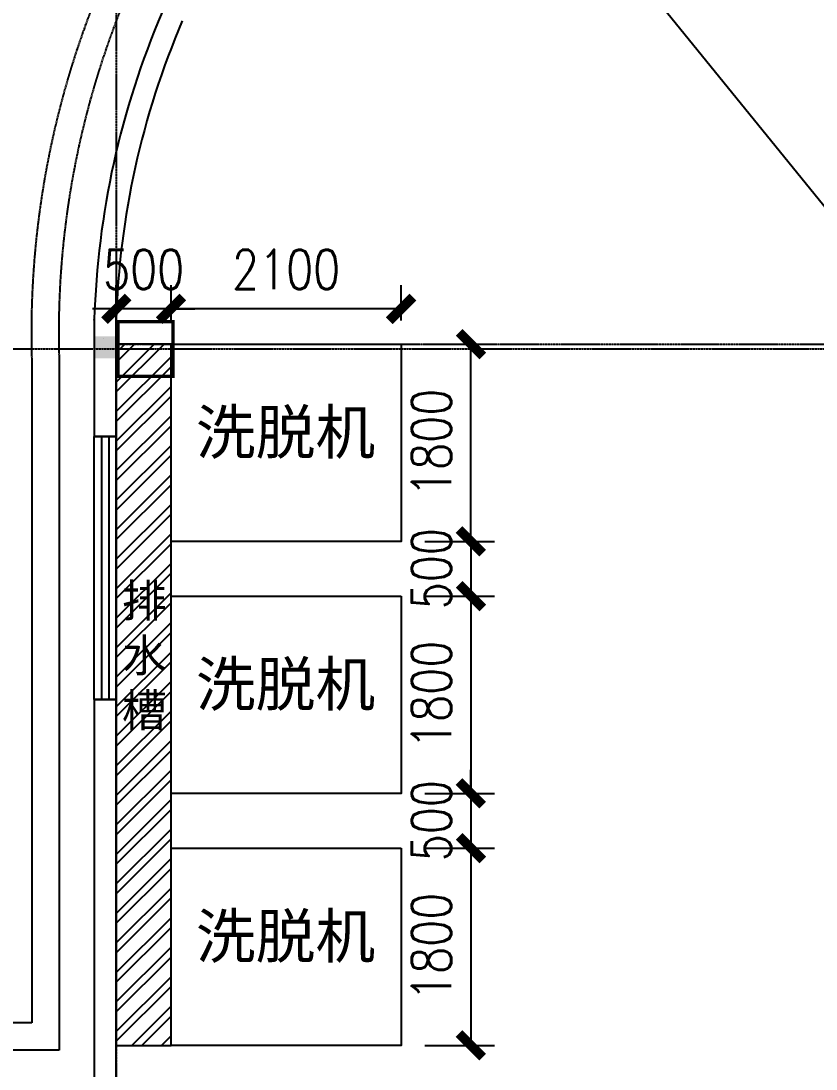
# Model space of a CAD drawing. Header units: millimetres. Extents: x 36114 to 137034, y 22418 to 93776.
# Drawn here: x 58442 to 65697, y 63363 to 72929 of the extents above; entities that cross this region are included whole.
import ezdxf

# ---------------------------------------------------------------- set-up
doc = ezdxf.new("R2010")
doc.units = ezdxf.units.MM
doc.linetypes.add('DASH', pattern=[0.35, 0.25, -0.1])
doc.linetypes.add('DOTE', pattern=[2.42, 2, -0.2, 0.02, -0.2])
doc.layers.get('0').update_dxf_attribs({"color": 254})
doc.layers.get('Defpoints').update_dxf_attribs({"color": 254})
for name, color, linetype in [('00_LAYOUT', 122, 'Continuous'), ('\\M+5BDA8-\\M+5B3DF\\M+5B4E7', 254, 'Continuous'), ('\\M+5BDA8-\\M+5B4B0', 254, 'Continuous'), ('\\M+5BDA8-\\M+5C7BD-\\M+5D7A9', 254, 'Continuous'), ('\\M+5BDA8-\\M+5D6E1', 254, 'DOTE'), ('\\M+5C1A2\\M+5C3E6\\M+5CFDF\\M+5CCF51', 254, 'Continuous'), ('\\M+5C1A2\\M+5C3E6\\M+5CFF4\\M+5CCF53', 254, 'Continuous'), ('\\M+5C5C5\\M+5CBAE', 254, 'Continuous')]:
    doc.layers.add(name, color=color, linetype=linetype)
doc.styles.add('ROMANS', font='ROMANS.shx', dxfattribs={"width": 0.8, "bigfont": 'hhztxt.shx'})
doc.styles.get("Standard").update_dxf_attribs({"font": 'arial.ttf'})
doc.dimstyles.new('dim1-150', dxfattribs={"dimscale": 180, "dimtxt": 2, "dimasz": 1.2, "dimexe": 1.2, "dimexo": 1.2, "dimgap": 1, "dimtad": 1, "dimdec": 0, "dimdsep": 46, "dimtxsty": 'ROMANS', "dimblk": 'ARCHTICK', "dimcen": 0, "dimadec": 0, "dimazin": 0, "dimtfac": 0.71, "dimtdec": 0, "dimtix": 1, "dimtmove": 0, "dimatfit": 3, "dimldrblk": 'ARCHTICK', "dimfxl": 0, "dimtolj": 1, "dimtzin": 0, "dimarcsym": 0})

# ---------------------------------------------------------------- blocks, each defined once
blk = doc.blocks.new('_ArchTick')
at = {"color": 0, "linetype": 'ByBlock', "const_width": 0.4}
blk.add_lwpolyline([(-0.5, -0.5), (0.5, 0.5)], dxfattribs=at)
blk = doc.blocks.new('*D202')
at = {"layer": '\\M+5C1A2\\M+5C3E6\\M+5CFDF\\M+5CCF51', "color": 0, "lineweight": -2, "transparency": 16777216}
blk.add_arc((66133.3, 77435.7), 5622.7, 169.82364, 180, dxfattribs=at)
at = {"layer": 'Defpoints', "color": 0, "transparency": 16777216}
for p in [(57094.7, 79058.2), (60550, 78099.9), (56994.7, 77435.7), (115223, 77435.7), (113408.2, 68949.8)]:
    blk.add_point(p, dxfattribs=at)
at = {"layer": '\\M+5C1A2\\M+5C3E6\\M+5CFDF\\M+5CCF51', "color": 0, "lineweight": -2, "transparency": 16777216, "xscale": 216, "yscale": 216, "zscale": 216}
for p, rotation in [((60599.1, 78429.1), 79.82363996447724), ((60510.6, 77435.7), 270)]:
    blk.add_blockref('_ArchTick', p, dxfattribs=dict(at, rotation=rotation))
at = {"layer": '\\M+5C1A2\\M+5C3E6\\M+5CFDF\\M+5CCF51', "color": 0, "transparency": 16777216, "insert": (60174.2, 77966.3), "char_height": 360, "attachment_point": 5, "rotation": 84.91182, "style": 'ROMANS'}
blk.add_mtext('\\A1;10\\M+5A1E3', dxfattribs=at)
blk = doc.blocks.new('*D208')
at = {"layer": '\\M+5BDA8-\\M+5B3DF\\M+5B4E7', "color": 0, "lineweight": -2, "transparency": 16777216}
blk.add_line((66774.4, 69997.9), (62080.1, 75792.1), dxfattribs=at)
at = {"layer": 'Defpoints', "color": 0, "transparency": 16777216}
for p in [(62080.1, 75792.1), (66790.2, 69978.4)]:
    blk.add_point(p, dxfattribs=at)
at = {"layer": '\\M+5BDA8-\\M+5B3DF\\M+5B4E7', "color": 0, "lineweight": -2, "transparency": 16777216, "xscale": 216, "yscale": 216, "zscale": 216, "rotation": 129.01324312717}
blk.add_blockref('_ArchTick', (62080.1, 75792.1), dxfattribs=at)
at = {"layer": '\\M+5BDA8-\\M+5B3DF\\M+5B4E7', "color": 0, "transparency": 16777216, "insert": (66535, 70865.2), "char_height": 360, "attachment_point": 5, "rotation": 309.01324, "style": 'ROMANS'}
blk.add_mtext('\\A1;R7482', dxfattribs=at)
blk = doc.blocks.new('\\M+5B6FE\\M+5CEAC\\M+5B4B0\\M+5BFE2$\\M+5CFB5\\M+5CDB3\\M+5CDBC\\M+5BFE2$00000001')
at = {"color": 0}
for points in [[(-0.5, 0.5), (-0.5, -0.5)], [(-0.5, 0.5), (0.5, 0.5)], [(0.5, -0.5), (0.5, 0.5)], [(0.5, 0.1667), (-0.5, 0.1667)], [(0.5, -0.1667), (-0.5, -0.1667)], [(-0.5, -0.5), (0.5, -0.5)]]:
    blk.add_lwpolyline(points, dxfattribs=at)
blk = doc.blocks.new('*D366')
at = {"layer": '00_LAYOUT', "color": 0, "lineweight": -2, "transparency": 16777216}
for p, q in [((59311.2, 70195.7), (59311.2, 70517.7)), ((59811.2, 70195.7), (59811.2, 70517.7)), ((59311.2, 70301.7), (59095.2, 70301.7)), ((59811.2, 70301.7), (59311.2, 70301.7)), ((59811.2, 70301.7), (60027.2, 70301.7))]:
    blk.add_line(p, q, dxfattribs=at)
at = {"layer": 'Defpoints', "color": 0, "transparency": 16777216}
for p in [(59311.2, 70301.7), (59311.2, 69979.7), (59811.2, 69979.7)]:
    blk.add_point(p, dxfattribs=at)
at = {"layer": '00_LAYOUT', "color": 0, "lineweight": -2, "transparency": 16777216, "xscale": 216, "yscale": 216, "zscale": 216}
blk.add_blockref('_ArchTick', (59311.2, 70301.7), dxfattribs=at)
at = {"layer": '00_LAYOUT', "color": 0, "lineweight": -2, "transparency": 16777216, "xscale": 216, "yscale": 216, "zscale": 216, "rotation": 180}
blk.add_blockref('_ArchTick', (59811.2, 70301.7), dxfattribs=at)
at = {"layer": '00_LAYOUT', "color": 0, "transparency": 16777216, "insert": (59561.2, 70661.7), "char_height": 360, "attachment_point": 5, "style": 'ROMANS'}
blk.add_mtext('\\A1;500', dxfattribs=at)
blk = doc.blocks.new('*D367')
at = {"layer": '00_LAYOUT', "color": 0, "lineweight": -2, "transparency": 16777216}
for p, q in [((59811.2, 70194.4), (59811.2, 70517.7)), ((61911.2, 70195.7), (61911.2, 70517.7)), ((61911.2, 70301.7), (59811.2, 70301.7))]:
    blk.add_line(p, q, dxfattribs=at)
at = {"layer": 'Defpoints', "color": 0, "transparency": 16777216}
for p in [(59811.2, 70301.7), (59811.2, 69978.4), (61911.2, 69979.7)]:
    blk.add_point(p, dxfattribs=at)
at = {"layer": '00_LAYOUT', "color": 0, "lineweight": -2, "transparency": 16777216, "xscale": 216, "yscale": 216, "zscale": 216, "rotation": 180}
blk.add_blockref('_ArchTick', (59811.2, 70301.7), dxfattribs=at)
at = {"layer": '00_LAYOUT', "color": 0, "lineweight": -2, "transparency": 16777216, "xscale": 216, "yscale": 216, "zscale": 216}
blk.add_blockref('_ArchTick', (61911.2, 70301.7), dxfattribs=at)
at = {"layer": '00_LAYOUT', "color": 0, "transparency": 16777216, "insert": (60861.2, 70661.7), "char_height": 360, "attachment_point": 5, "style": 'ROMANS'}
blk.add_mtext('\\A1;2100', dxfattribs=at)
blk = doc.blocks.new('*D368')
at = {"layer": '00_LAYOUT', "color": 0, "lineweight": -2, "transparency": 16777216}
for p, q in [((62127.2, 69979.7), (62763.8, 69979.7)), ((62547.8, 68179.7), (62547.8, 69979.7)), ((62127.2, 68179.7), (62763.8, 68179.7))]:
    blk.add_line(p, q, dxfattribs=at)
at = {"layer": 'Defpoints', "color": 0, "transparency": 16777216}
for p in [(61911.2, 69979.7), (62547.8, 69979.7), (61911.2, 68179.7)]:
    blk.add_point(p, dxfattribs=at)
at = {"layer": '00_LAYOUT', "color": 0, "lineweight": -2, "transparency": 16777216, "xscale": 216, "yscale": 216, "zscale": 216}
for p, rotation in [((62547.8, 69979.7), 90), ((62547.8, 68179.7), 270)]:
    blk.add_blockref('_ArchTick', p, dxfattribs=dict(at, rotation=rotation))
at = {"layer": '00_LAYOUT', "color": 0, "transparency": 16777216, "insert": (62187.8, 69079.7), "char_height": 360, "attachment_point": 5, "rotation": 90, "style": 'ROMANS'}
blk.add_mtext('\\A1;1800', dxfattribs=at)
blk = doc.blocks.new('*D369')
at = {"layer": '00_LAYOUT', "color": 0, "lineweight": -2, "transparency": 16777216}
for p, q in [((62547.8, 68179.7), (62547.8, 68395.7)), ((62127.2, 68179.7), (62763.8, 68179.7)), ((62547.8, 68179.7), (62547.8, 67679.7)), ((62127.2, 67679.7), (62763.8, 67679.7)), ((62547.8, 67679.7), (62547.8, 67463.7))]:
    blk.add_line(p, q, dxfattribs=at)
at = {"layer": 'Defpoints', "color": 0, "transparency": 16777216}
for p in [(61911.2, 68179.7), (61911.2, 67679.7), (62547.8, 67679.7)]:
    blk.add_point(p, dxfattribs=at)
at = {"layer": '00_LAYOUT', "color": 0, "lineweight": -2, "transparency": 16777216, "xscale": 216, "yscale": 216, "zscale": 216}
for p, rotation in [((62547.8, 68179.7), 270), ((62547.8, 67679.7), 90)]:
    blk.add_blockref('_ArchTick', p, dxfattribs=dict(at, rotation=rotation))
at = {"layer": '00_LAYOUT', "color": 0, "transparency": 16777216, "insert": (62187.8, 67929.7), "char_height": 360, "attachment_point": 5, "rotation": 90, "style": 'ROMANS'}
blk.add_mtext('\\A1;500', dxfattribs=at)
blk = doc.blocks.new('*D370')
at = {"layer": '00_LAYOUT', "color": 0, "lineweight": -2, "transparency": 16777216}
for p, q in [((62127.2, 67679.7), (62763.8, 67679.7)), ((62547.8, 67679.7), (62547.8, 65879.7)), ((62127.2, 65879.7), (62763.8, 65879.7))]:
    blk.add_line(p, q, dxfattribs=at)
at = {"layer": 'Defpoints', "color": 0, "transparency": 16777216}
for p in [(61911.2, 67679.7), (61911.2, 65879.7), (62547.8, 65879.7)]:
    blk.add_point(p, dxfattribs=at)
at = {"layer": '00_LAYOUT', "color": 0, "lineweight": -2, "transparency": 16777216, "xscale": 216, "yscale": 216, "zscale": 216}
for p, rotation in [((62547.8, 67679.7), 90), ((62547.8, 65879.7), 270)]:
    blk.add_blockref('_ArchTick', p, dxfattribs=dict(at, rotation=rotation))
at = {"layer": '00_LAYOUT', "color": 0, "transparency": 16777216, "insert": (62187.8, 66779.7), "char_height": 360, "attachment_point": 5, "rotation": 90, "style": 'ROMANS'}
blk.add_mtext('\\A1;1800', dxfattribs=at)
blk = doc.blocks.new('*D371')
at = {"layer": '00_LAYOUT', "color": 0, "lineweight": -2, "transparency": 16777216}
for p, q in [((62547.8, 65879.7), (62547.8, 66095.7)), ((62127.2, 65879.7), (62763.8, 65879.7)), ((62547.8, 65879.7), (62547.8, 65379.7)), ((62127.2, 65379.7), (62763.8, 65379.7)), ((62547.8, 65379.7), (62547.8, 65163.7))]:
    blk.add_line(p, q, dxfattribs=at)
at = {"layer": 'Defpoints', "color": 0, "transparency": 16777216}
for p in [(61911.2, 65879.7), (61911.2, 65379.7), (62547.8, 65379.7)]:
    blk.add_point(p, dxfattribs=at)
at = {"layer": '00_LAYOUT', "color": 0, "lineweight": -2, "transparency": 16777216, "xscale": 216, "yscale": 216, "zscale": 216}
for p, rotation in [((62547.8, 65879.7), 270), ((62547.8, 65379.7), 90)]:
    blk.add_blockref('_ArchTick', p, dxfattribs=dict(at, rotation=rotation))
at = {"layer": '00_LAYOUT', "color": 0, "transparency": 16777216, "insert": (62187.8, 65629.7), "char_height": 360, "attachment_point": 5, "rotation": 90, "style": 'ROMANS'}
blk.add_mtext('\\A1;500', dxfattribs=at)
blk = doc.blocks.new('*D372')
at = {"layer": '00_LAYOUT', "color": 0, "lineweight": -2, "transparency": 16777216}
for p, q in [((62127.2, 65379.7), (62763.8, 65379.7)), ((62547.8, 65379.7), (62547.8, 63579.7)), ((62127.2, 63579.7), (62763.8, 63579.7))]:
    blk.add_line(p, q, dxfattribs=at)
at = {"layer": 'Defpoints', "color": 0, "transparency": 16777216}
for p in [(61911.2, 65379.7), (61911.2, 63579.7), (62547.8, 63579.7)]:
    blk.add_point(p, dxfattribs=at)
at = {"layer": '00_LAYOUT', "color": 0, "lineweight": -2, "transparency": 16777216, "xscale": 216, "yscale": 216, "zscale": 216}
for p, rotation in [((62547.8, 65379.7), 90), ((62547.8, 63579.7), 270)]:
    blk.add_blockref('_ArchTick', p, dxfattribs=dict(at, rotation=rotation))
at = {"layer": '00_LAYOUT', "color": 0, "transparency": 16777216, "insert": (62187.8, 64479.7), "char_height": 360, "attachment_point": 5, "rotation": 90, "style": 'ROMANS'}
blk.add_mtext('\\A1;1800', dxfattribs=at)

msp = doc.modelspace()

# ---------------------------------------------------------------- hatches: boundary and pattern name
at = {"layer": '00_LAYOUT'}
h = msp.add_hatch(dxfattribs=at)
h.set_pattern_fill('ANSI32', color=8, scale=20)
h.set_pattern_definition([(45, (-549005.47, -198960.47), (-134.70384, 134.70384), []), (45, (-548915.66, -198960.47), (-134.70384, 134.70384), [])])
h.paths.add_polyline_path([(59811.2, 69979.7), (59311.2, 69979.7), (59311.2, 63579.7), (59811.2, 63579.7)])
h.paths.add_polyline_path([(59265.7, 66199.1), (59851.5, 66199.1), (59851.5, 67880.4), (59265.7, 67880.4)], flags=9)
at = {"layer": '\\M+5C1A2\\M+5C3E6\\M+5CFF4\\M+5CCF53'}
msp.add_hatch(color=256, dxfattribs=at).paths.add_polyline_path([(59111.2, 69850.8), (59311.2, 69850.8), (59311.2, 70050.8), (59111.2, 70050.8)])

# ---------------------------------------------------------------- linework, layer by layer
at = {"layer": '00_LAYOUT'}
for points in [[(59811.2, 69979.7), (59311.2, 69979.7), (59311.2, 63579.7), (59811.2, 63579.7)], [(61911.2, 69979.7), (61911.2, 68179.7), (59811.2, 68179.7), (59811.2, 69979.7)], [(61911.2, 67679.7), (61911.2, 65879.7), (59811.2, 65879.7), (59811.2, 67679.7)], [(61911.2, 65379.7), (61911.2, 63579.7), (59811.2, 63579.7), (59811.2, 65379.7)]]:
    msp.add_lwpolyline(points, close=True, dxfattribs=at)
at = {"layer": '\\M+5BDA8-\\M+5B3DF\\M+5B4E7'}
msp.add_point((59111.1, 70202.1), dxfattribs=at)
at = {"layer": '\\M+5BDA8-\\M+5C7BD-\\M+5D7A9'}
for p, q in [((59111.1, 70202.1), (59111.2, 69135.6)), ((59311.2, 69135.6), (59311.1, 70199.2)), ((59111.2, 69135.6), (59311.2, 69135.6)), ((59111.2, 66735.6), (59111.2, 69135.6)), ((59111.2, 69135.6), (59311.2, 69135.6)), ((59311.2, 69135.6), (59311.2, 66735.6)), ((59311.2, 66735.6), (59111.2, 66735.6)), ((59111.2, 66735.6), (59111.2, 63035.7)), ((59311.2, 66735.6), (59111.2, 66735.6)), ((59311.2, 63035.7), (59311.2, 66735.6))]:
    msp.add_line(p, q, dxfattribs=at)
for radius, end in [(7680.9, 178.33678), (7480.9, 178.31469)]:
    msp.add_arc((66788.8, 69979.2), radius, 156.77457, end, dxfattribs=at)
at = {"layer": '\\M+5BDA8-\\M+5D6E1', "ltscale": 10}
for p, q in [((59311.1, 79590.2), (59311.2, 41718)), ((57094.7, 69935.6), (115023, 69935.6)), ((59328.6, 69978.4), (68691, 69978.4))]:
    msp.add_line(p, q, dxfattribs=at)
at = {"layer": '\\M+5C1A2\\M+5C3E6\\M+5CFDF\\M+5CCF51'}
msp.add_line((59195.5, 70035.6), (59195.5, 70035.6), dxfattribs=at)
at = {"layer": '\\M+5C1A2\\M+5C3E6\\M+5CFF4\\M+5CCF53', "const_width": 30}
msp.add_lwpolyline([(59328.6, 70185.6), (59828.6, 70185.6), (59828.6, 69685.6), (59328.6, 69685.6), (59328.6, 70185.6)], dxfattribs=at)
at = {"layer": '\\M+5C5C5\\M+5CBAE', "linetype": 'DASH', "ltscale": 30}
for p, q in [((58540, 69850.3), (58540, 63785.7)), ((58790, 69850.3), (58790, 63535.7)), ((58540, 63785.7), (57611.2, 63785.7)), ((58790, 63535.7), (57861.2, 63535.7))]:
    msp.add_line(p, q, dxfattribs=at)
for radius in [8232.1, 7982.1]:
    msp.add_arc((66768.6, 70084.1), radius, 79.6431, 181.67825, dxfattribs=at)

# ---------------------------------------------------------------- block references
at = {"layer": '\\M+5BDA8-\\M+5B4B0', "xscale": 2400, "yscale": 200, "zscale": 200, "rotation": 90.00014387322041}
msp.add_blockref('\\M+5B6FE\\M+5CEAC\\M+5B4B0\\M+5BFE2$\\M+5CFB5\\M+5CDB3\\M+5CDBC\\M+5BFE2$00000001', (59211.2, 67935.6), dxfattribs=at)
msp.add_blockref('\\M+5B6FE\\M+5CEAC\\M+5B4B0\\M+5BFE2$\\M+5CFB5\\M+5CDB3\\M+5CDBC\\M+5BFE2$00000001', (59211.2, 67935.6), dxfattribs=at)

# ---------------------------------------------------------------- texts
at = {"layer": '00_LAYOUT', "attachment_point": 1}
for s, width, insert, char_height in [('洗脱机', 1947.918, (60037.8, 69376.8), 400), ('排水槽', 575.866, (59362.5, 67788.6), 300), ('洗脱机', 1947.918, (60037.8, 67076.8), 400), ('洗脱机', 1947.918, (60037.8, 64776.8), 400)]:
    msp.add_mtext_dynamic_manual_height_columns(s, width=width, gutter_width=500, heights=[0], dxfattribs=dict(at, insert=insert, char_height=char_height))

# ---------------------------------------------------------------- dimensions: what is measured, and where the dimension line sits
at = {"layer": '00_LAYOUT'}
for base, p1, p2, picture, middle in [((59311.2, 70301.7), (59811.2, 69979.7), (59311.2, 69979.7), '*D366', (59561.2, 70661.7)), ((59811.2, 70301.7), (61911.2, 69979.7), (59811.2, 69978.4), '*D367', (60861.2, 70661.7))]:
    dim = msp.add_linear_dim(base=base, p1=p1, p2=p2, dimstyle='dim1-150', dxfattribs=at)
    dim.commit()
    dim.dimension.update_dxf_attribs({"geometry": picture, "text_midpoint": middle})
for base, p1, p2, picture, middle in [((62547.8, 69979.7), (61911.2, 68179.7), (61911.2, 69979.7), '*D368', (62187.8, 69079.7)), ((62547.8, 67679.7), (61911.2, 68179.7), (61911.2, 67679.7), '*D369', (62187.8, 67929.7)), ((62547.8, 65879.7), (61911.2, 67679.7), (61911.2, 65879.7), '*D370', (62187.8, 66779.7)), ((62547.8, 65379.7), (61911.2, 65879.7), (61911.2, 65379.7), '*D371', (62187.8, 65629.7)), ((62547.8, 63579.7), (61911.2, 65379.7), (61911.2, 63579.7), '*D372', (62187.8, 64479.7))]:
    dim = msp.add_linear_dim(base=base, p1=p1, p2=p2, angle=90, dimstyle='dim1-150', dxfattribs=at)
    dim.commit()
    dim.dimension.update_dxf_attribs({"geometry": picture, "text_midpoint": middle})
at = {"layer": '\\M+5BDA8-\\M+5B3DF\\M+5B4E7'}
dim = msp.add_radius_dim(center=(66790.2, 69978.4), mpoint=(62080.1, 75792.1), dimstyle='dim1-150', dxfattribs=at)
dim.commit()
dim.dimension.update_dxf_attribs({"geometry": '*D208', "text_midpoint": (66255.3, 70638.6), "dimtype": 164})
at = {"layer": '\\M+5C1A2\\M+5C3E6\\M+5CFDF\\M+5CCF51'}
dim = msp.add_angular_dim_2l(base=(60550, 78099.9), line1=((113408.2, 68949.8), (57094.7, 79058.2)), line2=((56994.7, 77435.7), (115223, 77435.7)), dimstyle='dim1-150', override={"dimazin": 2}, dxfattribs=at)
dim.commit()
dim.dimension.update_dxf_attribs({"geometry": '*D202', "text_midpoint": (60174.2, 77966.3)})

doc.saveas('drawing.dxf')
